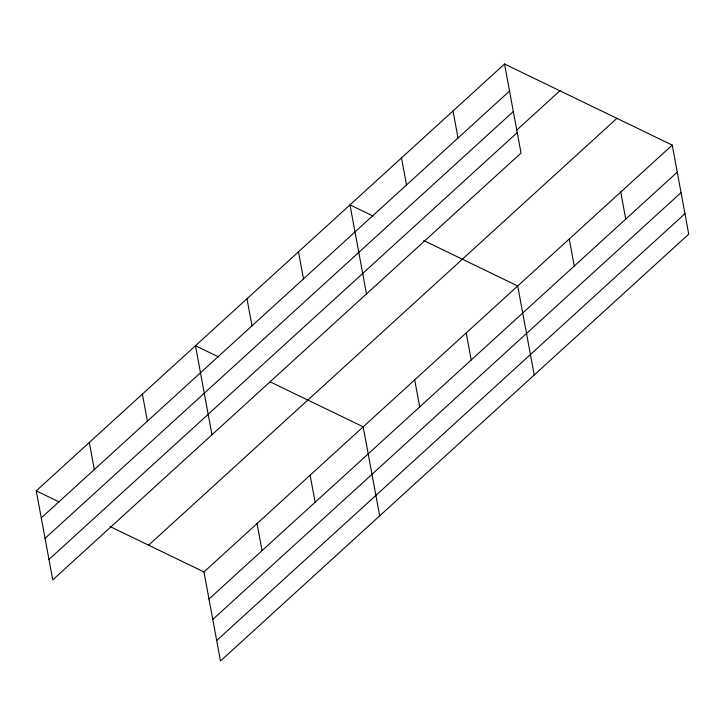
<?xml version="1.0" encoding="UTF-8"?>
<svg xmlns="http://www.w3.org/2000/svg" width="725" height="725" viewBox="0 0 725 725"><rect width="100%" height="100%" fill="white"/><g stroke="black" fill="none" stroke-linecap="round" stroke-linejoin="round"><path stroke-width="1.09" d="M504.528 64.008L521.03 153.047L52.753 579.891L36.25 490.861L504.528 64.008L672.247 145.109L688.75 234.139L220.472 660.992L203.97 571.952L109.928 526.486M41.262 517.913L509.539 91.06M45.059 538.367L513.336 111.514M516.671 130.156L559.881 90.77M48.965 559.437L517.242 132.593M148.625 545.191L616.903 118.347M203.97 571.952L672.247 145.109M208.981 599.013L677.259 172.16M212.769 619.458L681.056 192.614M216.675 640.537L684.962 213.685M373.139 216.059L349.994 204.867L366.497 293.906M423.672 240.492L517.713 285.967L534.216 374.997M218.615 356.927L195.469 345.734L211.963 434.764M270.162 381.848L363.189 426.826L379.683 515.865M36.25 490.861L59.396 502.053M620.736 192.062L625.748 219.113M569.225 239.014L574.245 266.066M453.016 110.961L458.037 138.013M466.202 332.92L471.223 359.972M401.505 157.914L406.526 184.966M414.691 379.873L419.712 406.924M298.483 251.829L303.503 278.88M310.11 475.201L315.13 502.253M246.98 298.782L251.992 325.833M257.04 523.577L262.051 550.628M142.39 394.11L147.411 421.162M89.32 442.486L94.332 469.537"/></g></svg>
